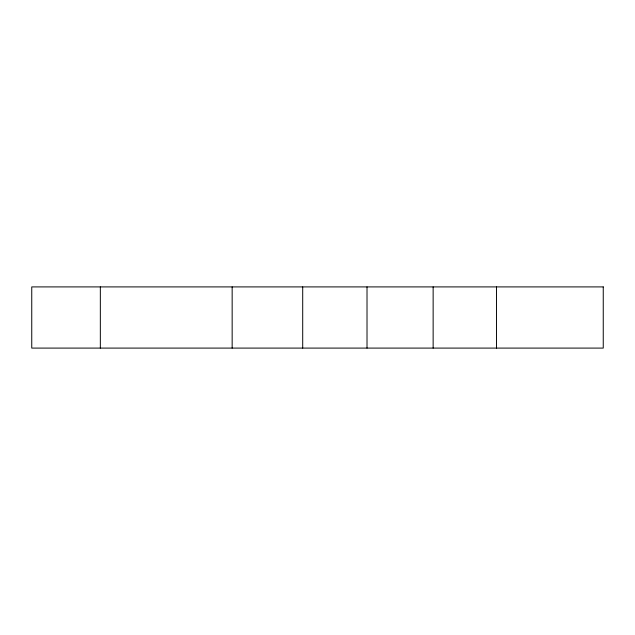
<?xml version="1.0" encoding="UTF-8"?>
<svg xmlns="http://www.w3.org/2000/svg" width="635" height="635" viewBox="0 0 635 635"><rect width="100%" height="100%" fill="white"/><g stroke="black" fill="none" stroke-linecap="round" stroke-linejoin="round"><path stroke-width="0.95" d="M496.514 286.909L496.514 348.091M433.141 286.909L433.141 348.091M367.014 286.909L367.014 348.091M302.704 286.909L302.704 348.091M232.156 286.909L232.156 348.091M100.338 286.909L100.338 348.091M603.25 286.909L31.75 286.909L31.75 348.091L603.25 348.091L603.25 286.909"/></g></svg>
